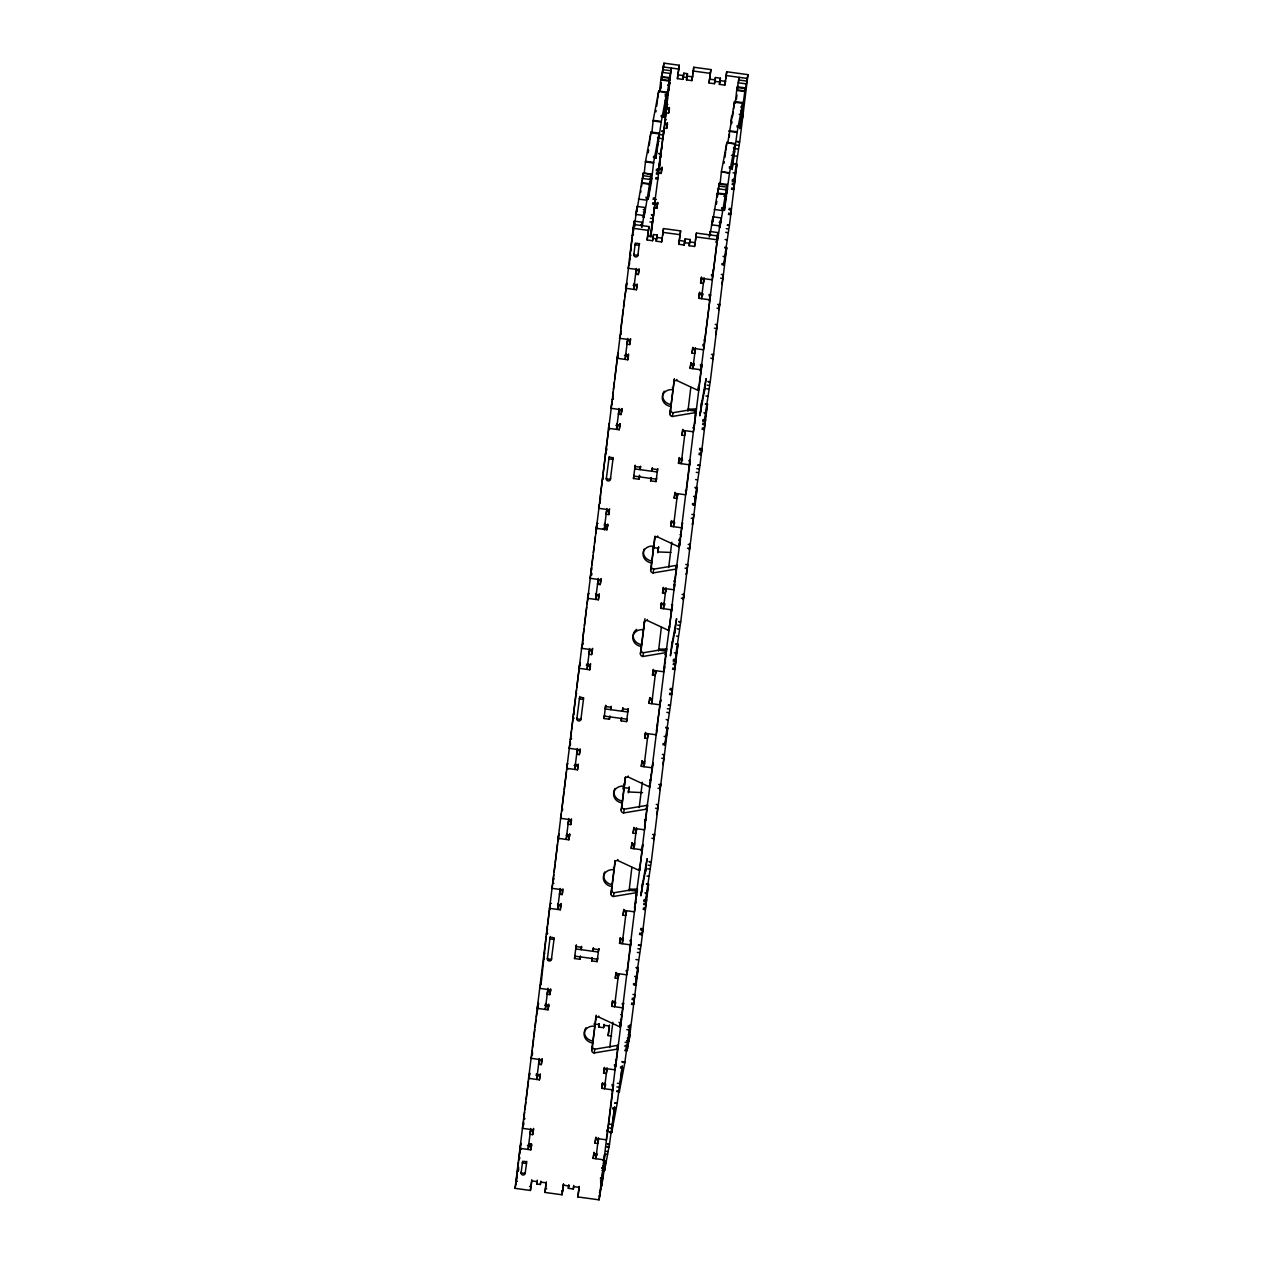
<?xml version="1.0" encoding="UTF-8"?>
<svg xmlns="http://www.w3.org/2000/svg" width="1263" height="1263" viewBox="0 0 1263 1263"><rect width="100%" height="100%" fill="white"/><g stroke="black" fill="none" stroke-linecap="round" stroke-linejoin="round"><path stroke-width="1.5" d="M694.334 505.279L695.36 496.627L693.592 496.391M704.596 421.7L705.622 413.064L703.854 412.827M717.447 192.892L717.289 194.991L719.2 183.356L727.33 184.461L725.42 196.097L725.562 193.949L717.368 193.144L713.279 217.852M745.47 88.031L745.312 90.068L747.949 74.659L726.714 71.738L724.82 85.126L719.405 84.384L720.415 78.211L715.442 77.517L714.432 83.705L709.017 82.963L710.911 69.576L693.782 67.239L691.887 80.611L686.472 79.869L687.482 73.696L683.82 73.191L682.825 79.38L677.394 78.638L679.289 65.25L663.928 63.15L660.833 79.869L668.932 81.132L666.706 100.551L663.549 117.238L666.817 92.199L658.686 91.078L653.192 120.364L661.323 121.437L666.817 92.199M666.09 95.593A2.052 1.816 10.6 0 0 668.159 94.046L671.348 68.044L669.437 79.695L669.579 77.532L661.386 76.711M738.555 81.716L739.108 77.327L737.197 88.963L737.324 86.815L745.454 87.921M522.629 1161.25L521.051 1173.343L521.824 1174.606A2.4 2.116 10.6 0 0 524.208 1174.827L525.329 1172.522M669.422 83.753L668.806 82.458M609.192 1131.759L611.734 1132.201L614.607 1106.846L609.524 1143.946L607.487 1143.631M644.904 892.862L646.688 893.099L645.661 901.75L648.503 884.384M723.052 256.373L724.836 256.61L723.81 265.246L726.651 247.88M727.314 184.556L724.378 210.511L729.461 173.394L721.394 171.689L726.888 142.403L735.019 143.524L732.098 169.51L737.213 131.826L742.707 102.587L734.577 101.466L727.725 143.161M653.571 163.006L645.44 161.901L650.998 132.015L659.128 133.136L653.65 162.374L651.361 182.314L648.187 199.112L651.44 174.12L643.325 172.968L637.357 207.763M669.579 77.785L668.948 81.085M737.339 87.068L736.755 89.815L744.902 90.873L745.407 88.142M659.128 133.183L655.86 158.175M614.907 1108.14L612.808 1107.825M634.642 976.425L636.426 976.678L635.4 985.314L638.241 967.947M733.061 172.763L735.098 173.047L734.071 181.572L736.913 164.316L734.861 164.206M742.691 102.619L739.755 128.621L744.902 90.873M641.541 182.803L649.703 183.609L644.904 212.295L643.372 212.089M648.203 198.78L646.23 198.544M649.671 183.909L649.529 185.708L651.455 174.073M644.162 173.726L645.456 161.822M651.85 132.773L653.192 120.411M659.523 91.836L660.817 79.901M655.876 158.175L661.323 121.437M615.176 1102.694L617.197 1103.041L622.28 1065.861L619.328 1091.864L624.822 1062.672L629.969 1024.925L629.495 1030.008L626.78 1029.629M720.052 184.114L721.331 172.289M735.303 103.203L736.755 89.847M729.461 173.394L735.019 143.524M609.508 1144.025L604.551 1170.643L602.009 1170.296M617.197 1103.041L614.592 1103.262M663.707 131.826L658.197 171.294L661.038 153.928M625.074 1049.948L627.095 1050.327L630.269 1025.919L629.495 1030.008M664.117 736.408L665.901 736.661L664.875 745.186L667.717 727.93M674.379 652.845L676.163 653.082L675.137 661.717L677.978 644.367M531.897 1180.368L530.413 1190.456L515.051 1188.341L634.279 221.12L642.409 222.241L641.857 226.74M515.762 1184.568L515.936 1183.163M516.078 1182.073L517.199 1173.059M517.451 1171.511L518.525 1162.071M518.651 1161.06L519.756 1152.061M519.851 1151.288L520.924 1143.299L519.977 1148.351L530.807 1149.835L531.66 1144.846M523.514 1121.433L523.829 1124.654M524.666 1112.056L523.719 1119.76L524.982 1118.639M524.966 1109.656L525.897 1102.078M526.213 1099.552L527.35 1090.19M527.445 1089.464L528.502 1080.812M528.723 1079.202L530.018 1073.361M532.339 1050.295L532.402 1054.652M532.497 1048.306L533.649 1038.928M533.87 1037.128L534.802 1029.55M535.117 1027.024L536.049 1019.446M536.333 1017.047L538.622 1003.359M546.263 936.215L541.006 984.635M547.526 925.921L546.469 934.541L547.716 933.42M547.684 924.642L548.774 915.722M548.916 914.538L549.942 906.203M550.384 903.282L551.41 903.424M552.784 883.595L553.81 874.691M554.125 872.165L555.057 864.587M555.294 862.661L557.599 843.905M557.851 841.868L558.878 834.18M561.656 811.478L563.961 792.059M564.277 789.533L566.44 771.851M567.766 769.467L566.755 769.325L567.576 763.262L566.629 768.314L577.475 769.799L577.822 767.904M570.213 741.192L570.481 744.617M570.387 739.723L571.476 730.803M571.634 729.525L576.528 689.724M576.749 687.861L577.775 679.526M577.98 677.852L579.086 669.011M579.212 667.859L580.364 663.328M582.843 638.273L582.764 644.619M582.985 637.199L583.995 628.895M584.374 625.769L585.464 616.991M585.527 616.391L586.695 606.887M587.011 604.361L587.942 597.446M588.163 595.647L588.968 593.326M591.573 567.182L590.674 574.507L592.031 574.697M591.826 565.129L592.979 555.767M593.357 552.641L594.131 546.39M594.51 543.264L595.299 536.886M595.662 533.886L596.815 524.508M597.052 523.245L598.062 523.387M600.493 494.512L600.02 503.321M600.635 493.328L601.898 483.129M602.056 481.85L609.334 423.231L608.387 428.283L619.217 429.767L619.486 428.346M611.939 401.366L612.239 404.586M612.65 399.771L613.076 392.004M613.376 389.588L614.307 382.026M614.623 379.5L616.928 360.744M617.102 359.292L618.428 353.308M620.749 330.227L620.828 334.584M620.907 328.238L622.059 318.86M622.28 317.06L623.212 309.482M623.527 306.956L624.459 299.394M624.743 296.994L627.032 283.291M629.669 256.989L629.416 264.583M629.795 255.836L630.616 254.1M629.969 254.479L630.884 246.98M631.074 245.48L632.116 236.986M632.274 235.676L633.647 224.482L649.008 226.582L647.114 239.97L652.545 240.712L653.539 234.523L657.202 235.029L656.192 241.201L661.607 241.943L662.428 237.27M516.314 1181.631L517.167 1174.906M518.556 1169.159L517.751 1171.48L518.588 1169.854M633.616 230.797L633.394 228.319M633.758 226.693L634.279 221.12M518.051 1171.322L518.462 1166.917M634.405 226.566L637.041 206.422L645.172 207.527L643.988 217.125L642.472 216.92M636.268 212.721L637.041 206.422M636.426 212.752L637.057 208.79L636.773 211.189M643.325 172.968L651.361 174.768M645.504 161.301L653.65 162.374M650.998 132.062L649.956 139.909M525.124 1173.753L526.782 1161.329M528.676 1147.42L528.534 1144.341M530.444 1132.422L530.681 1130.48L533.381 1130.843L533.602 1129.043M537.343 1076.802L537.643 1074.403L536.112 1074.197M539.033 1062.42L539.269 1060.462L541.985 1060.841L542.206 1059.041M546.011 1006.201L546.232 1004.401L545.221 1004.259M547.542 993.065L547.874 990.46L550.573 990.839L550.731 989.639M558.293 906.203L558.514 904.387L557.504 904.261M559.904 892.404L560.141 890.447L562.682 890.794M566.819 836.785L566.598 834.322M568.508 822.402L568.745 820.445L571.492 820.524M575.344 767.383L575.675 764.683L574.76 769.42L577.396 748.47M577.096 752.385L577.333 750.443L580.049 750.806L580.191 749.606M587.769 666.169L587.99 664.37L586.458 664.164M589.221 653.681L589.616 650.429L592.331 650.808L592.631 648.408M596.294 596.768L596.578 594.368L595.568 594.226M597.888 583.032L598.22 580.427L600.92 580.791L601.141 578.991M604.472 529.797L604.819 527.366M604.961 526.166L605.182 524.366L604.156 524.224M606.572 512.368L606.808 510.426L609.35 510.773M617.054 427.652L616.944 424.289M618.854 412.354L619.091 410.412L621.806 410.775L622.028 408.975M625.753 356.75L625.548 354.272M627.443 342.352L627.679 340.41L630.395 340.773L630.616 338.973M634.436 286.133L634.658 284.333L633.631 284.207M635.889 273.645L636.284 270.393L638.983 270.771L639.141 269.572M639.583 243.459L639.11 245.369L635.036 244.817L635.352 243.112M641.604 226.993L642.409 222.241M658.67 91.204L666.722 92.925M642.141 226.709L645.172 207.527M643.988 217.125L644.761 212.216M660.881 79.427L669.737 80.5M660.454 89.436L661.165 82.979M661.686 79.427L662.444 73.238M662.601 71.928L663.217 66.939L678.578 69.039M660.865 88.157L661.165 85.647M662.08 78.148L662.396 75.654M663.012 70.649L663.928 63.15M530.807 1149.835L531.581 1144.089M530.681 1130.48L529.971 1134.253L532.67 1134.632L533.539 1128.412M529.513 1073.297L528.566 1078.334L539.412 1079.818L540.169 1074.071M539.269 1060.462L538.559 1064.251L541.274 1064.614L542.032 1058.868M538.101 1003.296L537.154 1008.332L548 1009.816L548.774 1004.069M547.874 990.46L547.163 994.249L549.863 994.613L550.636 988.866M550.037 905.176L549.437 908.318L560.283 909.802L560.867 905.003L558.167 904.64L558.341 903.692M560.141 890.447L559.43 894.236L562.146 894.599L562.919 888.868M558.878 833.833L558.041 838.316L568.871 839.8L569.645 834.054M568.745 820.445L568.034 824.234L570.75 824.597L571.508 818.85M577.475 769.799L578.233 764.052M577.333 750.443L576.623 754.216L579.338 754.595L580.112 748.848M579.859 663.264L578.912 668.301L589.758 669.785L590.516 664.038M589.616 650.429L588.905 654.218L591.621 654.581L592.426 648.598M587.911 596.168L587.5 598.299L598.346 599.783L599.12 594.036M598.22 580.427L597.51 584.201L600.209 584.58L600.983 578.833M596.768 524.745L596.104 528.281L606.95 529.765L607.708 524.034M606.808 510.426L606.098 514.199L608.813 514.578L609.571 508.831M619.217 429.767L620.038 423.784M619.091 410.412L618.381 414.185L621.096 414.564L621.901 408.581M617.923 353.23L616.976 358.282L627.822 359.766L628.579 354.019M627.679 340.41L626.969 344.183L629.684 344.562L630.458 338.816M626.527 283.228L625.58 288.264L636.41 289.748L637.184 284.001M636.284 270.393L635.573 274.182L638.289 274.545L639.046 268.798M539.98 1076.755L540.343 1074.245M548 1009.816L548.789 1005.443M560.283 909.802L561.293 903.629M568.871 839.8L569.802 834.227M577.965 767.194L578.328 764.81M598.346 599.783L599.278 594.194M606.95 529.765L607.803 524.792M619.628 427.636L620.196 423.879M636.41 289.748L637.199 285.375M530.413 1190.456L531.77 1179.91M647.114 239.97L649.008 226.582M650.224 235.865L653.508 215.184L651.471 214.899M650.666 236.513L654.897 204.069L657.597 204.448L657.818 202.648M652.497 204.038L654.534 204.322L659.886 163.401M661.97 167.442L661.749 168.626L659.049 168.247L664.685 124.263L667.401 124.642L667.511 123.742M667.464 122.669L667.274 123.616L664.575 123.253L666.564 109.06L669.264 109.439L669.453 107.939M665.191 109.171L666.201 109.313L668.332 93.099M650.903 236.56L655.481 199.27L654.534 204.322M660.012 162.422L660.375 159.454M660.612 157.543L661.086 153.628L659.049 153.344M661.607 149.397L662.222 144.377M662.838 139.34L663.77 131.81M669.785 82.742L668.869 90.273L667.59 90.099M540.848 1181.142L540.375 1184.489L536.728 1183.999L537.012 1181.6L531.597 1180.858M652.545 240.712L653.539 234.523M654.187 207.858L656.886 208.221L657.66 202.475M656.428 172.778L661.165 173.426L661.749 168.626M663.975 128.052L666.69 128.416L667.274 123.616M665.854 112.849L668.553 113.212L669.327 107.481M661.165 173.426L662.175 167.237M540.375 1184.489L540.675 1182.089L546.09 1182.831L546.263 1181.884M656.192 241.201L657.202 235.029M677.394 78.638L679.289 65.25M563.566 1184.252L562.035 1194.782L544.906 1192.43L546.09 1182.831M661.607 241.943L663.501 228.571L680.631 230.908L678.736 244.296L684.151 245.038L685.162 238.849L690.135 239.528L689.124 245.717L694.539 246.459L695.282 242.528M544.906 1192.43L546.232 1183.699M662.617 235.771L663.501 228.571M580.349 957.149L579.954 959.28L574.523 958.538L576.007 946.54L581.422 947.282L581.596 946.334M609.887 715.916L609.413 719.263L603.998 718.521L605.687 705.338M639.599 475.456L638.889 479.23L633.473 478.488L635.163 465.305M576.244 946.508L576.433 945.008M682.825 79.38L683.82 73.191M686.472 79.869L687.482 73.696M579.954 959.28L580.412 955.933M581.422 947.282L581.122 949.681L581.611 947.076M609.413 719.263L609.713 716.863M611.071 706.301L610.597 709.648L611.166 706.585M638.889 479.23L639.457 475.409M640.546 466.284L640.073 469.631L640.641 466.568M691.887 80.611L692.756 75.638M692.945 73.98L693.782 67.239M562.035 1194.782L563.44 1183.999M678.736 244.296L680.631 230.908M597.778 958.08L597.115 961.632L591.684 960.89L591.984 958.491M593.342 947.945L592.868 951.292L593.484 947.976M627.064 719.01L626.574 721.599L621.159 720.857L621.459 718.458M622.817 707.912L622.343 711.258L622.959 707.959M656.713 478.046L656.05 481.582L650.634 480.84L651.108 477.493M652.276 467.894L651.819 471.241L652.434 467.926M573.828 1185.42L573.307 1189.004L568.334 1188.325L568.808 1184.978M684.151 245.038L685.162 238.849M597.115 961.632L598.757 948.687M626.574 721.599L628.232 708.654M656.05 481.582L657.534 469.583L652.103 468.841M573.307 1189.004L573.607 1186.604L579.022 1187.346L579.196 1186.399M689.124 245.717L690.135 239.528M709.017 82.963L710.911 69.576M623.291 788.759L623.622 786.612M652.908 547.526L652.624 549.926L653.066 547.574L658.339 548.268L658.512 547.321M596.262 1015.215L592.442 1046.411A2.731 2.415 10.6 0 0 594.857 1049.19L617.496 1045.401A2.731 2.415 10.6 0 1 618.286 1045.417L617.575 1049.19A2.731 2.415 10.6 0 0 616.786 1049.19L594.147 1052.963A2.731 2.415 10.6 0 1 591.731 1050.2L596.089 1016.147M615.239 860.703L611.639 889.957A2.731 2.415 10.6 0 0 614.055 892.736L636.694 888.963A2.747 2.415 10.6 0 1 637.483 888.963L636.773 892.736A2.747 2.415 10.6 0 0 635.984 892.736L613.36 896.509A2.731 2.415 10.6 0 1 610.945 893.746L615.128 860.656M625.501 777.14L621.901 806.394A2.731 2.415 10.6 0 0 624.317 809.157L646.956 805.384A2.747 2.415 10.6 0 1 647.745 805.399L647.035 809.173A2.747 2.415 10.6 0 0 646.246 809.173L623.606 812.946A2.731 2.415 10.6 0 1 621.191 810.167L625.343 777.313M644.951 618.728L641.115 649.94A2.731 2.415 10.6 0 0 643.53 652.703L666.169 648.929A2.747 2.415 10.6 0 1 666.959 648.945L666.248 652.718A2.747 2.415 10.6 0 0 665.459 652.718L642.82 656.492A2.731 2.415 10.6 0 1 640.404 653.713L644.556 620.859M654.976 537.122L651.376 566.361A2.731 2.415 10.6 0 0 653.792 569.139L676.431 565.366A2.747 2.415 10.6 0 1 677.221 565.366L676.51 569.155A2.747 2.415 10.6 0 0 675.721 569.139L653.082 572.928A2.731 2.415 10.6 0 1 650.666 570.15L654.818 537.296M674.426 378.711L670.59 409.922A2.731 2.415 10.6 0 0 673.005 412.685L695.645 408.912A2.747 2.415 10.6 0 1 696.434 408.912L695.724 412.701A2.747 2.415 10.6 0 0 694.934 412.701L672.295 416.474A2.731 2.415 10.6 0 1 669.879 413.696L674.284 379.421M604.109 1024.83L603.588 1027.672L598.615 1026.993L599.088 1023.646M600.541 1180.384L602.056 1180.589L599.072 1199.85L577.838 1196.945L579.022 1187.346M694.539 246.459L696.434 233.071L717.668 235.976L712.758 275.981L711.401 275.808M714.432 83.705L715.442 77.517M579.101 1188.657L577.838 1196.945M695.518 240.57L696.434 233.071M628.311 792.801L629.037 787.354M657.786 552.768L658.339 548.268M603.588 1027.672L604.061 1024.325M719.405 84.384L720.415 78.211M604.424 1154.729L603.982 1159.844L593.136 1158.36L593.957 1152.377M598.031 1141.878L597.715 1143.536L595.015 1143.157L595.773 1137.41M612.002 1084.585L613.518 1084.791L612.571 1089.843L601.741 1088.359L602.498 1082.612M606.887 1070.456L606.319 1073.518L603.603 1073.155L604.377 1067.409M611.655 1036.102L608.119 1035.613L609.476 1025.067M614.386 1065.877L615.744 1066.051L623.59 1002.79L622.643 1007.827L611.813 1006.343L612.571 1000.596M618.239 977.104L617.986 978.509L615.27 978.146L616.044 972.399M625.88 970.837L627.411 971.042L631.326 939.783L630.379 944.835L619.549 943.35L620.307 937.604M623.006 915.138L623.717 911.365L626.432 911.728L625.722 915.517L623.006 915.138L623.78 909.392M642.488 844.71L642.046 849.825L631.216 848.341L631.974 842.595M633.079 833.138L633.789 829.349L636.489 829.728L635.778 833.501L633.079 833.138L633.837 827.391M644.54 825.939L653.066 762.773L652.118 767.809L641.272 766.325L642.046 760.579M644.746 738.129L645.456 734.34L648.156 734.719L647.445 738.492L644.746 738.129L645.504 732.382M656.365 730.961L660.802 699.765L659.854 704.801L649.008 703.317L649.782 697.571M652.482 675.121L653.192 671.332L655.892 671.711L655.181 675.484L652.482 675.121L653.239 669.374M671.442 604.614L672.469 604.756L671.521 609.792L660.675 608.308L661.449 602.562M662.554 593.105L663.249 589.332L665.964 589.695L665.254 593.484L662.554 593.105L663.312 587.358M674.016 585.921L682.541 522.756L681.594 527.792L670.748 526.308L671.521 520.561M677.584 494.922L676.921 498.475L674.205 498.096L674.979 492.365M685.335 490.865L686.346 491.007L690.277 459.748L689.33 464.784L678.484 463.3L679.257 457.553M685.193 432.625L684.657 435.467L681.941 435.104L682.715 429.357M700.412 364.518L701.944 364.739L700.997 369.775L690.151 368.291L690.924 362.544M695.266 350.625L694.729 353.466L692.013 353.087L692.787 347.341M709.001 294.516L710.532 294.721L709.585 299.773L698.739 298.289L699.56 292.306M700.618 283.086L701.328 279.297L704.028 279.676L703.317 283.449L700.618 283.086L701.375 277.339M593.136 1158.36L594.115 1152.488M595.015 1143.157L595.978 1137.284M601.741 1088.359L602.625 1083.07M603.603 1073.155L604.503 1067.867M609.382 1027.324L608.119 1035.613M611.813 1006.343L612.697 1001.07M615.27 978.146L616.123 973.157M619.549 943.35L620.48 937.762M623.717 911.365L623.906 909.865M631.216 848.341L632.1 843.053M633.789 829.349L633.963 827.849M641.272 766.325L642.172 761.052M645.456 734.34L645.598 733.14M649.008 703.317L649.94 697.744M653.192 671.332L653.334 670.132M660.675 608.308L661.575 603.035M663.249 589.332L663.438 587.832M670.748 526.308L671.648 521.019M674.205 498.096L675.074 493.123M678.484 463.3L679.415 457.711M681.941 435.104L682.809 430.115M690.151 368.291L691.05 363.018M692.013 353.087L692.913 347.814M698.739 298.289L699.718 292.4M701.328 279.297L701.581 277.197M724.82 85.126L725.594 80.895M725.83 78.953L726.714 71.738M618.57 973.71L614.513 1006.722L615.46 1001.685M626.306 910.718L622.249 943.714L623.196 938.677M648.045 733.692L643.988 766.704L644.619 763.341M655.781 670.685L651.724 703.696L652.355 700.334M677.505 493.675L673.463 526.671L674.41 521.635M685.241 430.667L681.199 463.663L682.146 458.627M596.578 1155.487L596.768 1153.987L595.852 1158.739L598.488 1137.789M598.267 1141.057L598.425 1139.747L595.726 1139.384M605.166 1085.485L605.387 1083.686L604.44 1088.722L607.077 1067.788M609.761 1047.516L612.855 1022.272M618.507 976.204L618.696 974.736L615.981 974.357M626.243 913.196L626.432 911.728M629.053 890.968L631.863 867.397M636.252 831.67L636.489 829.728M639.22 807.499L642.33 782.239M647.982 736.171L648.156 734.719M655.718 673.179L655.892 671.711M658.528 650.95L661.338 627.379M664.085 605.735L664.843 603.714M665.727 591.652L665.964 589.695M668.695 567.482L671.79 542.222M677.457 496.154L677.631 494.686L674.916 494.322M687.956 411.233L690.814 387.362M693.545 365.717L693.813 363.618L692.866 368.67L695.487 347.72M702.181 295.416L702.907 293.679M703.791 281.617L704.028 279.676M709.269 237.065L710.169 231.508L718.3 232.629L717.116 242.228L715.584 242.007M709.664 235.565L710.169 231.508M710.438 232.866L709.948 235.534L710.58 234.555M710.548 231.966L712.932 216.81L721.047 217.915L719.373 227.451M712.016 224.151L712.932 216.81M712.158 224.198L712.948 219.178L713.153 221.641M719.2 183.388L718.158 191.234M721.394 171.689L729.525 172.763M726.888 142.451L734.924 144.266M729.367 137.004L729.398 133.957M731.656 116.007L730.898 121.753L731.909 121.895M599.072 1199.85L617.575 1049.19M595.552 1018.988A2.731 2.415 10.6 0 1 598.567 1016.968L619.549 1026.708A2.747 2.415 10.6 0 0 620.307 1026.914L636.773 892.736M614.765 862.534A2.731 2.415 10.6 0 1 617.781 860.513L638.746 870.254A2.731 2.415 10.6 0 0 639.52 870.46L647.035 809.173M625.027 778.971A2.731 2.415 10.6 0 1 628.027 776.934L649.008 786.691A2.731 2.415 10.6 0 0 649.782 786.896L666.248 652.718M644.241 622.517A2.731 2.415 10.6 0 1 647.24 620.48L668.222 630.237A2.731 2.415 10.6 0 0 668.98 630.442L676.51 569.155M654.502 538.954A2.731 2.415 10.6 0 1 657.502 536.917L678.484 546.658A2.731 2.415 10.6 0 0 679.241 546.863L695.724 412.701M673.716 382.5A2.731 2.415 10.6 0 1 676.715 380.463L697.697 390.22A2.731 2.415 10.6 0 0 698.455 390.425L718.3 232.629M604.93 1154.808L599.783 1196.061L598.93 1195.95M607.156 1136.069L613.518 1084.791M642.993 844.773L634.468 907.955M672.469 604.756L663.943 667.922M701.944 364.739L694.082 427.999L692.74 427.81M710.532 294.721L704.154 345.999L702.796 345.809M734.561 101.514L733.519 109.344M600.667 1185.831L601.677 1185.973L602.861 1176.374L601.835 1176.232M716.895 237.87L717.905 237.997L721.047 217.915M601.677 1185.973L604.819 1165.875L604.535 1168.275L601.993 1167.928M719.878 227.514L725.499 194.249M604.551 1170.643L605.735 1161.044L603.193 1160.697M736.408 99.319L736.945 94.914M737.75 88.315L738.018 86.121M609.445 1144.546L607.424 1144.278M609.619 1132.564L611.734 1132.201M642.409 883.879L640.925 895.877L641.699 890.952M671.884 643.862L670.4 655.86L671.174 650.934M642.583 883.753L642.883 881.353M672.058 643.735L672.358 641.336M700.349 413.317L700.649 410.917M701.533 403.718L701.818 401.318L699.876 415.827L704.896 388.23M617.133 1103.609L611.639 1132.848M704.138 393.14L706.08 378.632L701.06 406.228M624.98 1050.69L627.095 1050.327M636.426 976.678L636.157 977.767L640.973 945.624L638.431 945.277M646.688 893.099L646.419 894.188L651.234 862.061L649.198 861.776M665.901 736.661L665.633 737.75L670.448 705.607L668.411 705.338M676.163 653.082L675.894 654.171L680.71 622.043L678.673 621.759M695.36 496.627L695.108 497.717L699.923 465.589L697.886 465.305M705.622 413.064L705.354 414.153L710.185 382.026L708.148 381.742M724.836 256.61L724.567 257.699L729.383 225.572L727.362 225.288M735.098 173.047L734.829 174.136L739.644 141.993L737.103 141.645M631.405 1004.306L633.442 1004.574L634.973 994.739L632.937 994.455M639.457 934.415L641.999 934.778L642.835 928.715L640.799 928.431M643.072 909.297L645.093 909.565L646.64 899.73L644.604 899.445M669.437 694.476L671.474 694.745L672.295 688.682L670.274 688.414M672.532 669.264L674.568 669.548L676.1 659.696L673.558 659.349M698.913 454.443L700.949 454.727L701.77 448.665L699.734 448.381M702.007 429.246L704.044 429.531L705.575 419.679L703.538 419.411M728.388 214.426L730.424 214.71L731.245 208.648L729.209 208.363M731.482 189.229L733.519 189.497L735.05 179.662L733.014 179.378M740.055 119.417L742.076 119.701L742.912 113.638L740.876 113.354M747.949 74.659L739.708 141.74L737.166 141.393M658.591 91.82L657.644 98.956M719.105 184.082L727.235 185.203M726.793 143.145L725.846 150.297M734.482 102.208L742.612 103.313M640.751 192.276L640.941 190.855M641.525 186.561L642.283 180.846M642.472 179.425L643.23 173.694M648.251 152.76L648.629 149.902M649.198 145.624L649.766 141.33M655.939 111.823L656.129 110.402M656.697 106.108L657.455 100.393M716.453 204.101L716.831 201.243M717.4 196.949L717.968 192.671M724.141 163.148L724.331 161.727M724.899 157.433L725.657 151.718M731.624 123.648L731.814 122.211M732.572 116.496L733.14 112.218M704.628 421.653L707.438 404.334M694.382 505.168L697.176 487.913M627.016 1050.958L630.063 1034.744L628.295 1034.492M662.696 69.686L670.858 70.696M607.614 1154.335L605.577 1154.066M627.506 1048.306L625.485 1048.022M633.11 230.719L633.394 229.14M633.9 226.503L634.879 224.056M632.305 235.518L633.537 234.555M631.926 239.228L632.195 240.554M661.023 84.195L661.181 83.326M630.695 249.221L630.963 250.548M629.558 258.426L629.842 259.752M628.343 266.604L628.027 268.261L638.873 269.745M628.469 265.909L629.479 263.288M633.994 253.879L633.821 254.826A2.052 1.816 10.6 0 0 635.621 256.894A2.052 1.816 10.6 0 0 637.878 255.379L638.052 254.431M642.046 226.693L642.504 225.098L640.973 224.877M644.904 212.295L645.377 209.784L643.341 209.5M669.658 82.632L669.153 85.3L667.622 85.095M636.331 268.435L633.71 289.385L634.658 284.333M666.201 109.313L667.148 104.261L663.817 131.352L661.796 131.068M612.145 399.692L613.392 398.571M611.781 403.244L610.834 408.281L621.68 409.765M634.468 283.638L634.294 284.585L637.01 284.949M664.575 123.253L664.97 121.122M665.064 120.648L666.296 119.606M638.289 274.545L638.462 273.597M638.51 273.376L638.983 270.771M668.553 113.212L668.774 112.044M668.822 111.807L669.264 109.439M659.049 168.247L659.918 164.49M605.403 454.506L605.609 453.401M666.69 128.416L667.401 124.642M627.743 338.437L625.106 359.387L626.053 354.35M625.88 353.64L625.706 354.587L628.406 354.95M599.262 504.505L598.567 508.294L609.398 509.778M629.684 344.562L630.395 340.773M609.208 456.48L606.303 478.835A2.052 1.816 10.6 0 0 608.119 480.919A2.052 1.816 10.6 0 0 610.376 479.403L610.645 477.982M627.822 359.766L628.358 356.924M619.154 408.438L616.518 429.388L617.465 424.352M656.886 208.221L657.376 205.632M606.493 477.903L606.303 478.835L610.376 479.403L613.187 457.506M617.275 423.642L617.102 424.589L619.817 424.968M591.494 568.445L591.779 569.787M590.452 575.691L589.963 578.296L600.809 579.78M590.547 575.218L590.91 573.244L591.921 573.386M621.096 414.564L621.806 410.775M619.47 426.215L619.975 423.563M588.037 595.457L588.447 593.247M587.863 598.046L588.132 599.388M606.871 508.452L604.235 529.402L605.182 524.366M582.669 639.725L582.875 638.62M605.04 523.419L604.819 524.603L607.535 524.966M608.813 514.578L609.382 511.499M575.944 694.524L576.686 693.34M598.267 578.454L595.631 599.404L596.578 594.368M573.481 714.526L574.223 713.327M572.913 719.247L574.144 718.205M596.404 593.657L596.231 594.605L598.93 594.984M570.434 739.486L571.634 738.602M570.039 743.26L569.092 748.312L579.922 749.796M600.209 584.58L600.92 580.791M579.733 696.497L576.844 718.868A2.052 1.816 10.6 0 0 578.643 720.936A2.052 1.816 10.6 0 0 580.901 719.421L581.075 718.473M589.679 648.472L587.042 669.422L587.99 664.37M577.017 717.921L576.844 718.868L580.901 719.421L583.664 697.76M587.816 663.675L587.627 664.606L590.342 664.985M561.404 813.435L560.488 818.313L571.334 819.798M591.621 654.581L592.331 650.808M589.995 666.233L590.5 663.58M589.758 669.785L590.468 666.011L586.395 665.443M552.562 884.779L551.899 888.315L562.73 889.799M575.533 763.673L575.36 764.62L578.059 764.999M549.8 908.081L550.068 909.407M579.338 754.595L580.049 750.806M547.289 928.479L547.558 929.821M568.808 818.487L566.171 839.437L567.119 834.385M635.257 465.526L634.626 468.889L657.218 471.983L657.849 468.62M544.006 954.544L544.763 953.36M633.473 478.488L634.042 475.425M543.658 958.08L543.927 959.422M566.929 833.691L566.755 834.622L569.471 835.001M541.148 978.493L541.432 979.82M539.933 986.671L539.617 988.329L550.463 989.813M540.09 985.803L541.069 983.356M570.75 824.597L571.46 820.824M550.005 937.935L547.368 958.885A2.052 1.816 10.6 0 0 549.184 960.969A2.052 1.816 10.6 0 0 551.426 959.438L551.615 958.491M550.037 937.699L550.273 936.515M560.204 888.489L557.567 909.439L558.514 904.387M547.542 957.938L547.368 958.885L551.426 959.438L554.204 937.778M562.146 894.599L562.682 891.773M560.535 906.25L561.135 903.582M547.984 988.187L545.284 1009.453L546.232 1004.401M523.371 1123.296L522.424 1128.348L533.27 1129.832M546.105 1003.469L545.884 1004.638L548.584 1005.016M519.551 1153.766L519.725 1152.819M549.863 994.613L550.052 993.665M550.084 993.428L550.573 990.839M517.609 1171.448L518.051 1169.08M539.333 1058.505L536.696 1079.455L537.643 1074.403M515.051 1188.341L515.92 1183.731M518.225 1171.48L518.509 1169.98M605.782 705.543L605.151 708.906L627.743 712L628.374 708.638M603.998 718.521L604.567 715.442M537.47 1073.708L537.28 1074.655L539.996 1075.018M650.634 480.84L651.171 477.998M521.051 1173.201L521.272 1171.953M541.274 1064.614L541.985 1060.841M539.412 1079.818L539.933 1076.992M530.728 1128.506L528.108 1149.456L529.039 1144.42M528.865 1143.71L528.692 1144.657L531.407 1145.036M532.67 1134.632L533.381 1130.843M669.879 413.696L670.59 409.922M676.715 380.463L676.889 379.516M672.295 416.474L673.005 412.685M576.228 945.356L575.691 948.923L598.267 952.018L598.899 948.655M710.043 235.471L710.248 234.365M712.648 221.578L712.979 219.841M574.523 958.538L575.107 955.46M729.019 136.957L729.209 136.009M654.85 537.059L655.039 536.112M653.966 544.258L653.618 546.153A9.583 8.462 10.6 0 0 643.104 553.257A9.583 8.462 10.6 0 0 651.55 562.951M704.091 277.702L701.454 298.652L702.402 293.616M621.159 720.857L621.633 717.51M702.228 292.905L702.039 293.853L699.339 293.49M650.666 570.15L651.376 566.361M657.502 536.917L657.676 535.97M536.728 1183.999L537.28 1180.179M653.082 572.928L653.792 569.139M643.704 627.822L643.356 629.716A9.583 8.462 10.6 0 0 632.842 636.82A9.583 8.462 10.6 0 0 641.288 646.514M658.733 546.895L657.786 551.931L670.953 552.436M693.624 362.923L693.45 363.855L690.735 363.491M719.121 222.383L720.778 222.683L720.573 220.22M717.116 242.228L717.589 239.702L716.579 239.56M717.905 237.997L718.379 235.486L716.863 235.265M720.778 222.683L720.747 220.094M640.404 653.713L641.115 649.94M647.24 620.48L647.414 619.549M742.076 119.701L743.023 114.649L739.171 114.349M642.82 656.492L643.53 652.703M681.957 457.932L681.783 458.864L679.068 458.501M733.519 189.497L733.756 188.25L731.719 187.966M730.424 214.71L731.372 209.658L729.335 209.39M697.697 390.22L698.407 386.431A2.731 2.415 10.6 0 0 699.165 386.636L698.455 390.425M623.275 789.249L623.59 787.591M591.684 960.89L592.158 957.543M674.221 520.924L674.047 521.872L671.332 521.508M694.934 412.701L695.645 408.912M621.191 810.167L621.901 806.394M695.566 416.001L695.282 414.674M628.027 776.934L628.216 775.987M694.682 423.2L694.918 421.937M694.318 426.736L693.371 431.788L682.541 430.304M722.089 283.244L721.852 284.507L723.383 274.671L721.347 274.387M623.606 812.946L624.317 809.157M666.027 587.737L663.391 608.687L663.707 607.029M719.578 303.657L718.758 309.719L719.705 304.667L717.668 304.399M689.44 465.81L689.677 464.547M629.258 786.912L628.311 791.948L642.551 792.611M664.164 602.94L663.975 603.888L661.275 603.509M663.738 606.793L664.338 603.635M686.946 486.208L687.183 484.945M715.947 333.258L715.711 334.521L717.242 324.67L715.205 324.402M610.945 893.746L611.639 889.957M686.583 489.744L685.635 494.78L674.805 493.296M617.781 860.513L617.954 859.566M713.437 353.656L712.616 359.718L713.563 354.682L711.527 354.398M678.484 546.658L678.657 545.711M678.878 544.542L679.194 542.885A2.731 2.415 10.6 0 0 679.952 543.09L679.241 546.863M681.704 528.802L681.941 527.555M680.82 536.017L681.057 534.754L680.047 534.612M613.36 896.509L614.055 892.736M675.721 569.139L676.431 565.366M652.497 697.95L652.308 698.897L649.608 698.518M704.044 429.531L704.28 428.268L702.244 427.983M668.222 630.237L668.395 629.29M668.759 627.395L668.932 626.448A2.731 2.415 10.6 0 0 669.69 626.653L668.98 630.442M700.949 454.727L701.896 449.691L699.86 449.407M644.761 760.958L644.572 761.905L641.872 761.526M665.459 652.718L666.169 648.929M591.731 1050.2L592.442 1046.411M598.567 1016.968L598.741 1016.02M666.09 656.018L666.327 654.755L664.796 654.55M665.206 663.217L665.443 661.954M664.859 666.753L663.912 671.805L653.066 670.321M692.613 523.277L692.377 524.54L693.908 514.688L691.871 514.42M568.334 1188.325L568.918 1185.247M598.615 1026.993L599.23 1023.677M594.147 1052.963L594.857 1049.19M636.552 827.754L633.915 848.704L634.658 844.773L631.926 844.552M690.103 543.674L689.282 549.737L690.23 544.7L688.193 544.416M659.981 705.828L660.217 704.565M634.689 842.958L634.515 843.905L631.8 843.526M671.584 646.261L676.605 618.649L674.663 633.173L675.137 630.647M670.7 653.46L675.437 628.248M657.47 726.225L657.707 724.962M657.123 729.761L656.176 734.813L645.33 733.329M686.472 573.276L686.235 574.539L687.767 564.703L685.746 564.419M683.962 593.673L683.141 599.736L684.088 594.699L682.052 594.415M649.008 786.691L649.198 785.744M652.245 768.835L652.482 767.572M651.361 776.035L651.077 774.708M649.782 786.896L650.492 783.107A2.731 2.415 10.6 0 1 649.814 782.934M646.246 809.173L646.956 805.384M623.069 937.73L622.848 938.914L620.133 938.535M674.568 669.548L674.805 668.285L672.769 668.001M618.286 976.867L618.696 974.736M671.474 694.745L672.421 689.709L670.385 689.424M638.746 870.254L639.11 868.36M639.52 870.46L640.23 866.686A2.731 2.415 10.6 0 1 639.694 866.56M615.286 1000.975L615.113 1001.922L612.397 1001.543M635.984 892.736L636.694 888.963M636.615 896.035L636.852 894.788L635.842 894.646M635.731 903.25L635.968 901.987M635.384 906.787L634.436 911.823L623.59 910.339M663.138 763.294L662.901 764.557L664.433 754.706L662.412 754.437M660.644 783.692L659.807 789.754L660.754 784.718L658.718 784.434M630.505 945.845L630.742 944.582M605.214 1082.975L605.04 1083.922L602.325 1083.559M642.109 886.279L647.13 858.666L645.188 873.191L645.661 870.665M641.225 893.478L645.961 868.265M627.995 966.242L628.232 964.995M627.648 969.795L626.701 974.831L615.855 973.347M656.997 813.293L656.76 814.556L658.307 804.72L656.271 804.436M654.502 833.706L653.666 839.769L654.613 834.717L652.592 834.448M622.77 1008.853L623.006 1007.59M598.157 1141.168L598.425 1139.747M619.549 1026.708L620.244 1022.919L618.933 1022.32M621.885 1016.052L622.122 1014.789L620.591 1014.584M596.625 1152.993L596.436 1153.94L593.736 1153.561M620.307 1026.914L621.017 1023.125A2.747 2.415 10.6 0 1 620.244 1022.919M616.786 1049.19L617.496 1045.401M645.093 909.565L645.33 908.302L643.309 908.034M641.999 934.778L642.946 929.726L640.925 929.457M633.442 1004.574L633.663 1003.311L631.642 1003.043M602.056 1180.589L601.583 1183.099L600.572 1182.973M602.861 1176.374L602.388 1178.884L600.351 1178.616M605.735 1161.044L605.261 1163.57L603.225 1163.286M604.535 1168.275L604.961 1165.97L602.925 1165.686M663.612 117.033L661.086 116.591M694.397 505.074L692.392 504.695M693.071 71.012L710.201 73.365M726.004 75.527L747.238 78.432M738.602 79.979L746.733 81.085M662.301 72.386L670.432 73.491M738.176 82.774L746.307 83.879M678.105 74.849L683.52 75.591M687.183 76.096L692.598 76.838M709.727 79.174L715.142 79.916M720.115 80.611L725.53 81.353M683.109 76.98L686.772 77.469M714.732 81.306L719.705 81.984M661.402 77.138L669.532 78.243M737.292 87.526L745.423 88.631M668.964 79.111L669.974 79.237M736.692 90.399L744.823 91.52M664.875 94.883L667.922 95.309M665.206 96.604L667.227 96.888M740.576 106.929L743.118 107.276M666.043 98.64L667.574 98.846L666.311 99.966M665.175 100.345L666.706 100.551M740.56 110.655L742.581 110.939M665.001 102.966L667.022 103.25M665.112 103.992L667.827 104.355M664.764 104.229L666.785 104.513M740.639 114.617L742.676 114.901M665.08 107.86L669.153 108.413M740.971 118.248L742.312 118.438M661.149 115.454L663.691 115.801M737.024 125.842L739.565 126.189M736.976 126.979L739.502 127.326M729.083 130.705L737.213 131.826M653.129 120.948L661.259 122.069M729.004 131.336L737.134 132.457M661.733 131.336L663.77 131.605M650.903 132.757L659.033 133.878M660.154 134.636L662.696 134.983M736.55 145.103L738.571 145.387M657.518 137.556L659.554 137.825M733.393 147.945L735.429 148.213M660.123 138.377L662.159 138.646M735.508 148.687L738.05 149.034M657.502 141.282L659.018 141.488M733.377 151.671L734.908 151.876M731.482 155.286L734.198 155.665M735.382 155.996L737.166 156.233M734.94 163.748L736.976 164.016L729.446 225.303L727.409 225.035M658.97 153.818L661.007 154.086M653.46 156.391L656.002 156.738M729.351 166.779L731.877 167.126M653.397 157.528L655.939 157.875M729.288 167.916L731.83 168.263M657.139 168.989L661.875 169.637M656.302 169.574L658.339 169.858M732.177 179.962L734.213 180.246M656.239 170.71L658.276 170.994M732.13 181.098L734.15 181.383M732.303 183.167L734.34 183.435M656.192 174.041L658.212 174.31M732.066 184.43L734.103 184.698M642.82 175.62L650.95 176.741M655.829 177.578L657.865 177.862L657.628 179.109L655.592 178.841M718.71 186.008L726.841 187.129M649.829 178.493L651.866 178.778M725.72 188.882L727.756 189.166M642.409 178.415L650.54 179.52M718.284 188.803L726.414 189.908M649.814 182.219L651.329 182.44M725.688 192.608L727.22 192.829M641.509 183.167L649.64 184.272M717.4 193.555L725.515 194.66M723.794 196.239L726.509 196.602M653.334 197.975L655.355 198.259M645.772 197.328L648.314 197.675M721.662 207.716L724.204 208.063M653.445 199.001L656.16 199.365M653.097 199.238L655.118 199.522M728.972 209.626L731.009 209.911M721.599 208.853L724.141 209.216M638.415 199.065L646.545 200.17M714.305 209.453L722.436 210.558M652.734 202.775L657.486 203.422M728.625 213.163L730.661 213.447M643.672 209.69L645.188 209.895M651.534 214.647L653.555 214.915M643.451 214.473L644.462 214.615M719.326 224.861L720.352 225.003M635.542 214.378L643.672 215.499M711.432 224.767L719.563 225.888M650.398 218.278L652.434 218.562M726.288 228.666L728.309 228.95M649.877 221.941L651.897 222.225M725.751 232.329L727.788 232.613M640.799 225.003L642.314 225.209M716.674 235.392L718.205 235.597L717.889 237.302L716.863 237.16M633.868 225.793L634.894 225.935M725.12 239.56L726.904 239.812M632.937 228.256L648.298 230.371M662.791 232.345L679.92 234.697M695.724 236.86L716.958 239.765M647.824 236.181L653.255 236.923M656.902 237.428L662.317 238.17M679.447 240.507L684.862 241.249M689.835 241.928L695.25 242.67M724.678 247.311L726.714 247.595L710.232 381.758L708.196 381.473M724.599 247.769L726.62 248.053M652.829 238.312L656.492 238.802M684.451 242.638L689.424 243.317M721.915 263.541L723.952 263.809M721.868 264.677L723.888 264.946M629.874 255.284L630.884 255.426M713.074 269.856L712.837 271.119M711.464 274.513L712.995 274.718L712.048 279.77L701.202 278.286M720.636 278.176L722.673 278.444M633.095 285.422L637.12 285.975M699.449 294.5L702.891 294.974M708.969 295.81L710.295 295.984M708.922 299.394L709.948 299.52L709.206 300.72M716.958 308.172L718.994 308.456M714.495 328.175L716.531 328.459M703.965 339.794L704.975 339.936L704.233 341.121M620.891 333.306L619.438 338.279L630.269 339.763M702.875 344.531L704.391 344.736L703.444 349.772L692.613 348.288M692.724 349.314L695.266 349.662M710.816 358.187L712.853 358.455M624.459 355.424L628.532 355.977M690.861 364.518L694.255 364.975M700.349 365.812L701.707 366.002M617.339 358.029L618.349 358.171M700.334 369.396L701.344 369.538L700.097 370.659M707.075 385.12L709.111 385.404M706.538 388.783L708.575 389.067M705.906 396.014L707.69 396.266M705.464 403.765L707.501 404.034L699.97 465.321L697.934 465.052M705.386 404.223L707.422 404.507M694.35 409.654L688.256 408.817L688.019 410.08L696.15 411.201M695.376 409.796L696.387 409.938M702.717 419.979L704.738 420.263M702.654 421.132L704.691 421.4M702.828 423.184L704.865 423.468M702.591 424.447L704.628 424.731M682.652 431.315L685.193 431.662M615.87 425.426L619.928 425.978M609.255 428.11L608.498 429.294L609.524 429.436M699.497 449.644L701.533 449.928M699.149 453.196L701.186 453.464M606.745 448.507L606.003 449.707L607.014 449.833M679.194 459.511L682.588 459.985M688.682 460.821L690.04 460.995M696.813 468.699L698.849 468.968M696.276 472.346L698.313 472.63M634.942 466.489L640.357 467.231M695.645 479.593L697.429 479.829M633.742 476.088L656.334 479.182M695.203 487.329L697.239 487.613L680.757 621.775L678.736 621.507M695.124 487.786L697.16 488.071M603.114 478.109L602.877 479.372M692.456 503.558L694.476 503.826M600.604 498.522L600.367 499.769M691.177 518.193L693.198 518.477M671.458 522.519L674.852 522.993M604.298 525.534L607.661 525.992M596.973 528.123L596.736 529.371M603.067 528.944L604.598 529.165M678.941 539.348L680.473 539.554L680.236 540.817L678.705 540.596M687.482 548.189L689.519 548.474M685.035 568.192L687.056 568.476M675.01 579.891L675.279 581.217L673.747 581.012M673.905 584.611L674.916 584.753L673.968 589.789L663.138 588.305M681.341 598.204L683.378 598.473M595.662 595.536L599.057 595.994M661.386 604.535L664.78 604.993M671.363 609.492L671.648 610.818L670.621 610.676M677.6 625.138L679.636 625.422M677.063 628.8L679.099 629.085M676.447 636.047L678.215 636.284M675.989 643.783L678.026 644.067L670.495 705.354L668.474 705.07M675.91 644.241L677.947 644.525M664.891 649.687L658.781 648.85L658.544 650.113L665.664 651.077M582.827 643.325L581.375 648.298L592.205 649.782M673.242 660.012L675.279 660.281M673.179 661.149L675.216 661.433M673.368 663.201L675.389 663.485M673.132 664.464L675.152 664.748M670.037 689.677L672.058 689.945M669.674 693.213L671.711 693.482M649.719 699.544L652.434 699.907M667.338 708.717L669.374 708.985M666.817 712.379L668.837 712.648M605.466 706.506L610.897 707.248M622.627 708.859L628.058 709.601M666.185 719.61L667.953 719.847M604.267 716.105L626.858 719.2M665.727 727.346L667.764 727.63L651.298 861.808L649.261 861.524M665.648 727.82L667.685 728.088M662.98 743.575L665.017 743.86M662.917 744.712L664.954 744.996M661.701 758.21L663.738 758.495M641.983 762.552L644.698 762.915M574.144 765.457L578.186 766.01M649.987 779.429L650.998 779.571L649.75 780.692M658.007 788.223L660.044 788.491M623.448 787.559L628.863 788.301M655.56 808.225L657.597 808.494M562.54 808.541L561.798 809.741L562.809 809.867M644.509 819.766L646.04 819.971L644.793 821.092M644.951 824.707L644.509 829.823L633.663 828.339M651.882 838.222L653.902 838.506M566.203 835.553L569.581 836.027M558.909 838.143L558.672 839.406M640.878 849.368L642.409 849.573L641.146 850.694M648.124 865.171L650.161 865.439M647.603 868.833L649.624 869.102M646.972 876.064L648.74 876.301M646.53 883.8L648.551 884.084L641.036 945.371L638.494 945.024M646.451 884.274L648.472 884.542M553.936 878.543L553.699 879.806M629.827 888.931L629.085 890.131L637.215 891.236L637.452 889.989L635.921 889.768M630.837 889.073L635.415 889.705M552.847 883.279L553.857 883.421M643.767 900.03L645.803 900.314M643.704 901.166L645.74 901.45M643.893 903.234L645.93 903.503M643.656 904.482L645.693 904.766M557.599 905.555L560.993 906.029M640.562 929.694L642.599 929.963M639.536 933.136L642.236 933.515M620.259 939.561L622.959 939.94M629.732 940.856L631.09 941.046M637.862 948.734L639.899 949.018M637.341 952.397L639.378 952.681M593.168 948.876L598.583 949.618M635.952 959.533L638.494 959.88M574.807 956.138L597.383 959.217M636.268 967.379L638.289 967.647L629.353 1038.518L627.316 1038.233M636.189 967.837L638.21 968.121M548 959.975L549.01 960.117M633.505 983.593L635.542 983.877M633.442 984.745L635.478 985.014M632.226 998.244L634.263 998.512M631.989 999.491L634.026 999.775M612.523 1002.569L615.902 1003.027M621.996 1003.864L623.354 1004.053M544.685 1005.49L548.71 1006.043M620.512 1019.446L621.538 1019.588L620.78 1020.788M628.169 1025.951L630.205 1026.219M628.106 1027.087L630.142 1027.356M594.163 1023.946L598.915 1024.593M603.872 1025.272L609.303 1026.014M626.795 1040.491L628.816 1040.759M626.811 1040.901L628.848 1041.17M625.09 1042.322L627.127 1042.607M625.895 1045.243L627.932 1045.511M624.569 1045.985L626.59 1046.269M615.555 1059.862L616.565 1059.989L615.823 1061.188M621.838 1061.615L624.885 1062.025M622.28 1062.325L624.822 1062.672M532.481 1053.358L531.028 1058.331L541.859 1059.815M614.45 1064.583L615.981 1064.804L615.034 1069.84L604.188 1068.356M620.48 1066.888L622.517 1067.156M620.433 1068.024L622.454 1068.309M604.314 1069.366L606.856 1069.714M617.418 1083.275L619.438 1083.543M536.049 1075.492L540.122 1076.044M602.451 1084.57L605.83 1085.043M611.939 1085.88L613.281 1086.054M616.881 1086.938L618.917 1087.206M528.929 1078.097L529.939 1078.239M611.924 1089.464L612.934 1089.606L611.687 1090.727M616.881 1090.822L619.423 1091.169M616.786 1091.564L619.328 1091.911M612.744 1108.961L614.781 1109.246M609.729 1124.212L611.766 1124.496M609.192 1127.875L611.229 1128.143M606.95 1129.864L607.977 1130.006L606.714 1131.127M606.871 1134.727L606.445 1139.842L595.599 1138.358M606.887 1146.52L608.924 1146.804M606.919 1146.93L608.955 1147.214M606.003 1151.272L608.024 1151.556M529.702 1143.678L531.218 1143.883M527.46 1145.494L531.518 1146.046M593.847 1154.587L596.562 1154.95M520.83 1148.178L520.088 1149.362L521.114 1149.504M603.319 1159.466L604.346 1159.608L603.082 1160.729M601.804 1168.054L604.346 1168.401M519.709 1157.382L519.725 1158.676M600.635 1177.653L603.177 1178M518.477 1167.375L518.493 1168.67M600.557 1181.079L602.088 1181.284L601.772 1182.989L600.746 1182.847M521.082 1172.901L525.155 1173.453M563.219 1185.183L568.634 1185.925M516.393 1181.205L517.42 1181.347M599.388 1192.572L600.414 1192.714M529.544 1186.446L531.123 1186.667M545.616 1188.657L546.69 1188.799M561.672 1190.851L562.745 1190.993M669.785 78.938L669.658 78.795A2.4 2.116 10.6 0 0 668.837 78.322M670.764 406.497A9.583 8.462 10.6 0 1 662.301 396.803A9.583 8.462 10.6 0 1 672.832 389.699L673.179 387.804A9.583 8.462 10.6 0 0 672.326 387.725M671.111 404.602A9.583 8.462 10.6 0 1 664.196 391.198M592.615 1042.985A9.583 8.462 10.6 0 1 584.153 1033.292A9.583 8.462 10.6 0 1 594.668 1026.188L595.031 1024.293A9.583 8.462 10.6 0 0 594.178 1024.214M592.963 1041.107A9.583 8.462 10.6 0 1 586.048 1027.687M611.829 886.547A9.583 8.462 10.6 0 1 603.367 876.838A9.583 8.462 10.6 0 1 613.881 869.733L614.244 867.855A9.583 8.462 10.6 0 0 613.376 867.76M622.075 802.968A9.583 8.462 10.6 0 1 613.629 793.275A9.583 8.462 10.6 0 1 624.143 786.17L624.506 784.276A9.583 8.462 10.6 0 0 623.638 784.197M622.438 801.074A9.583 8.462 10.6 0 1 615.034 788.38M612.176 884.653A9.583 8.462 10.6 0 1 604.772 871.944M651.913 561.056A9.583 8.462 10.6 0 1 644.098 549.105M641.651 644.635A9.583 8.462 10.6 0 1 633.521 638.241A9.583 8.462 10.6 0 1 636.694 629.369M639.157 244.943L637.878 255.379L633.821 254.826L635.1 244.375L636.157 243.38A2.4 2.116 10.6 0 1 638.525 243.791L639.157 244.943M612.823 459.4L608.766 458.832A2.052 1.816 10.6 0 1 611.024 457.317A2.052 1.816 10.6 0 1 612.823 459.4M583.364 699.418L579.291 698.865A2.052 1.816 10.6 0 1 581.548 697.334A2.052 1.816 10.6 0 1 583.364 699.418M553.889 939.435L549.815 938.883A2.052 1.816 10.6 0 1 552.073 937.367A2.052 1.816 10.6 0 1 553.889 939.435M526.387 1163.46L522.314 1162.907A2.052 1.816 10.6 0 1 524.571 1161.376A2.052 1.816 10.6 0 1 526.387 1163.46"/></g></svg>
